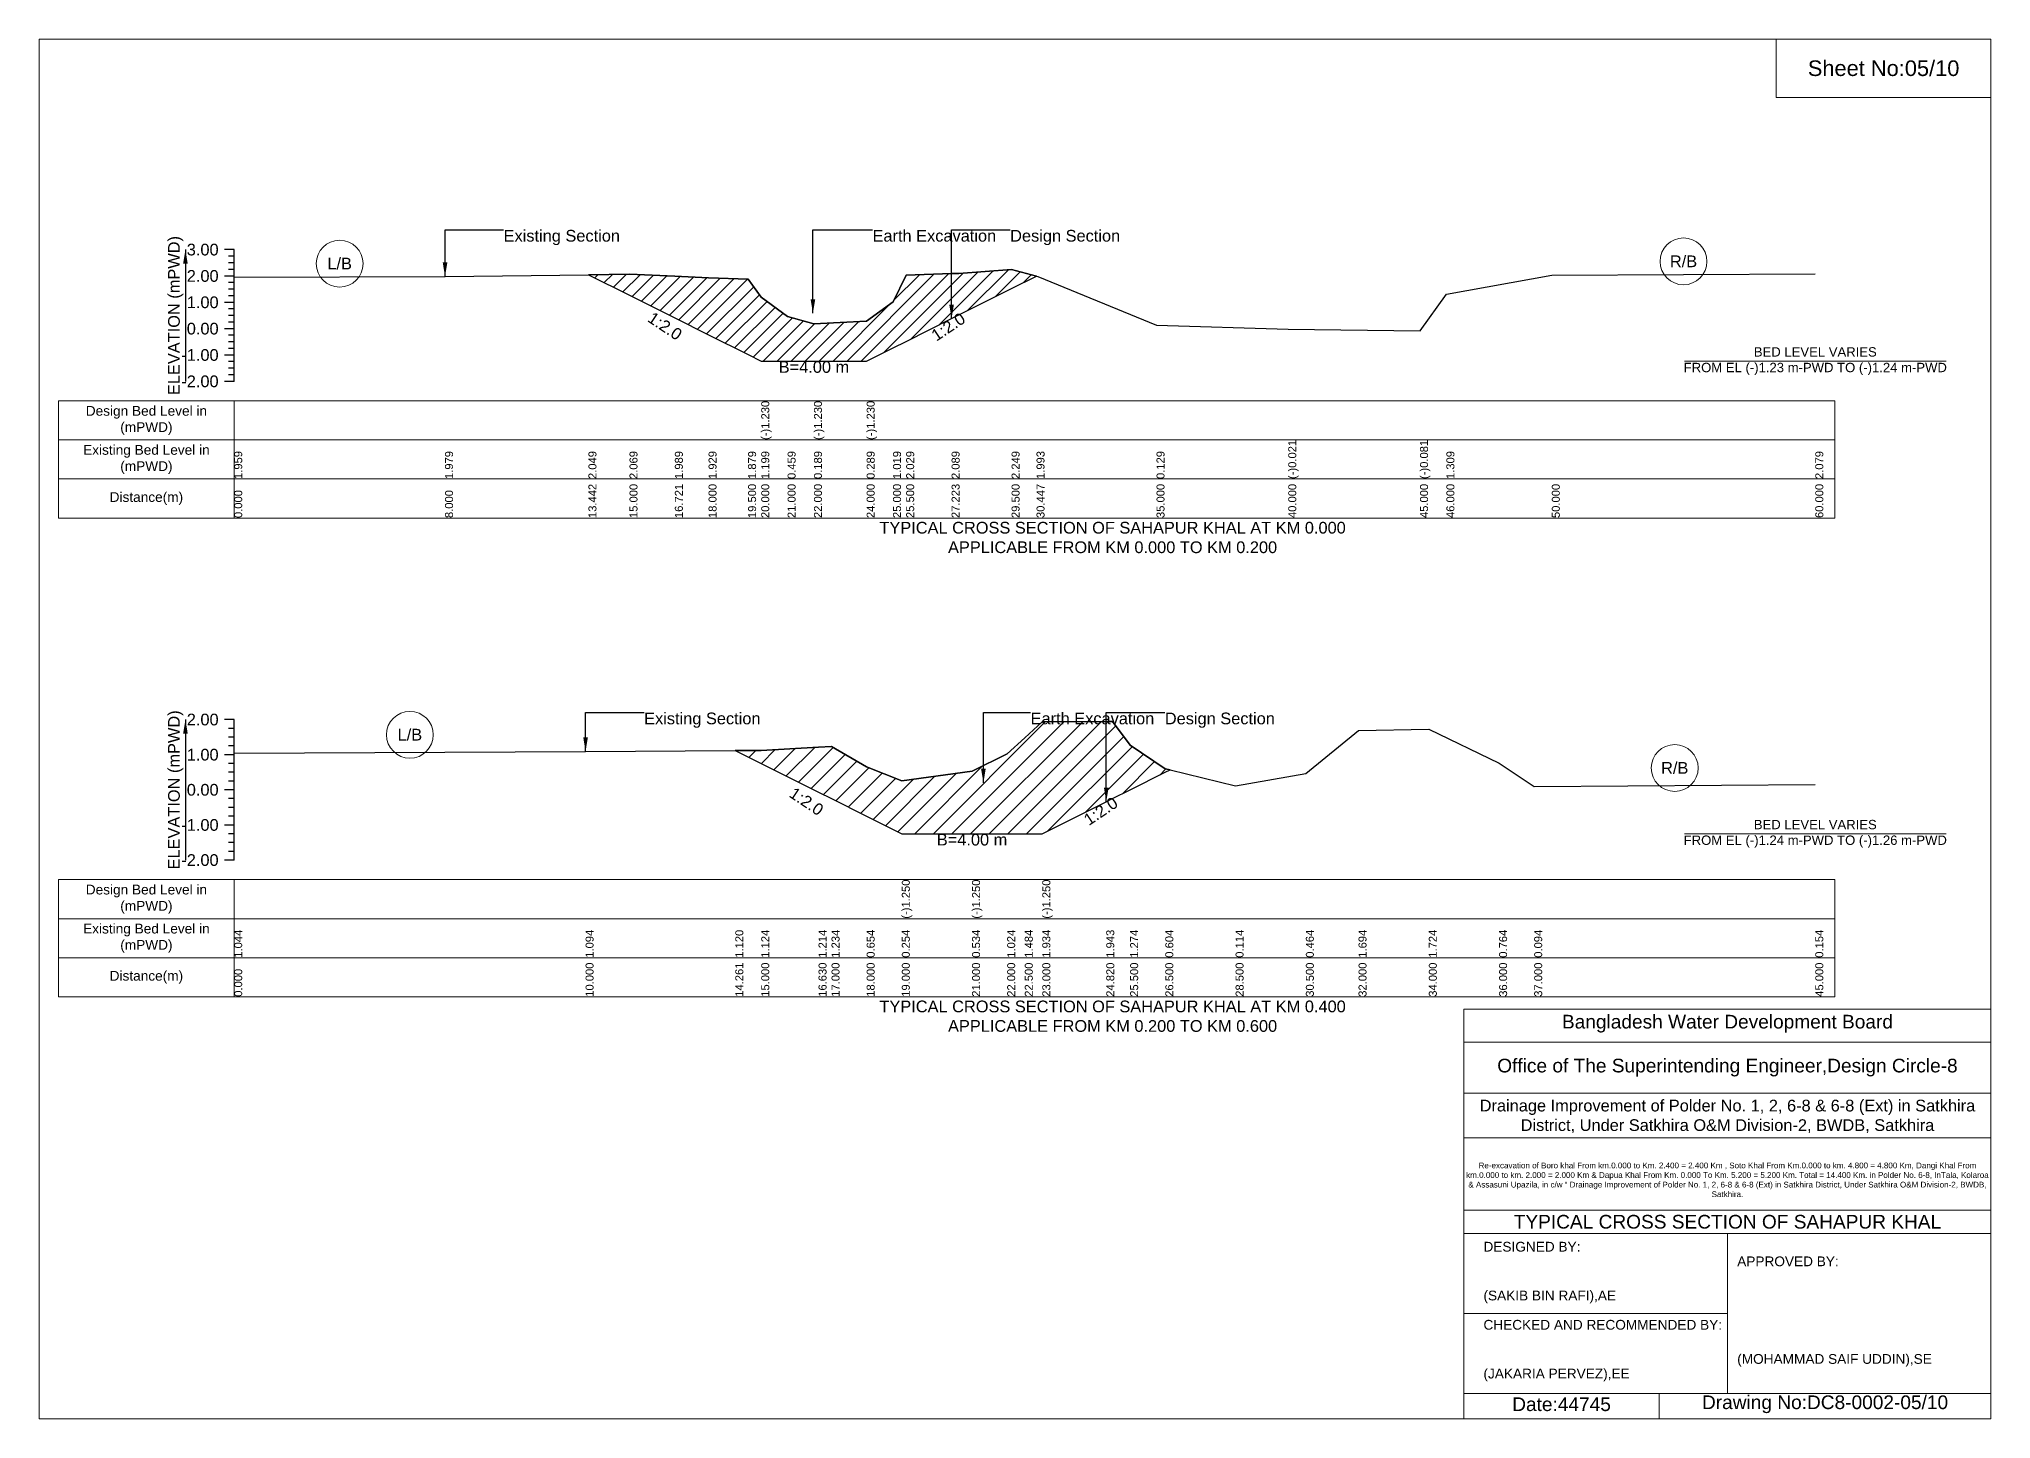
# Model space of a CAD drawing. Header units: inches. Extents: x 91000 to 208000, y -5656 to 20000.
# Drawn here: x 140000 to 148000, y 14344 to 20000 of the extents above; entities that cross this region are included whole.
import ezdxf

# ---------------------------------------------------------------- set-up
doc = ezdxf.new("R2010")
doc.units = ezdxf.units.IN
doc.header["$LTSCALE"] = 7
doc.header["$MEASUREMENT"] = 0
for name, color, linetype, lineweight in [('Cross section Data Border', 7, 'Continuous', 9), ('Cross Section Labels', 7, 'Continuous', 9), ('Existing_Bed_Level for Xsection', 7, 'Continuous', 25)]:
    doc.layers.add(name, color=color, linetype=linetype, lineweight=lineweight)
doc.styles.get("Standard").update_dxf_attribs({"font": 'arial.ttf'})
doc.dimstyles.get("Standard").update_dxf_attribs({"dimtxt": 0.18, "dimasz": 0.18, "dimexe": 0.18, "dimexo": 0.0625, "dimgap": 0.09, "dimtad": 0, "dimtih": 1, "dimtoh": 1, "dimdec": 4, "dimzin": 0, "dimdsep": 46, "dimtxsty": 'Standard', "dimcen": 0.09, "dimadec": 0, "dimazin": 0, "dimtfac": 1, "dimtdec": 4, "dimtofl": 0, "dimtmove": 0, "dimatfit": 3, "dimfxl": 1, "dimtolj": 1, "dimtzin": 0, "dimarcsym": 0})

msp = doc.modelspace()

# ---------------------------------------------------------------- hatches: boundary and pattern name
at = {"layer": 'Existing_Bed_Level for Xsection'}
h = msp.add_hatch(dxfattribs=at)
h.set_pattern_fill('ANSI31', color=256, scale=324, style=0)
h.paths.add_polyline_path([(142251.7, 19034), (142420, 18949.9), (142605.9, 18857), (142744, 18787.9), (142906, 18706.9), (142960, 18679.9), (143068, 18679.9), (143176, 18679.9), (143392, 18679.9), (143500, 18733.9), (143554, 18760.9), (143740.1, 18854), (143770, 18868.9), (143986, 18976.9), (144088.2, 19028), (143986, 19055.6), (143770, 19039.4), (143740.1, 19038.4), (143554, 19031.9), (143500, 18922.8), (143392, 18844), (143176, 18833.2), (143068, 18862.3), (142960, 18942.2), (142906, 19015.7), (142744, 19021.1), (142605.9, 19027.5), (142420, 19036.2)])
h = msp.add_hatch(dxfattribs=at)
h.set_pattern_fill('ANSI31', color=256, scale=432, style=0)
h.paths.add_polyline_path([(142853.6, 17083.7), (142960, 17030.5), (143194.8, 16913.1), (143248, 16886.5), (143392, 16814.5), (143536, 16742.5), (143824, 16742.5), (143968, 16742.5), (144040, 16742.5), (144112, 16742.5), (144374.1, 16873.5), (144400, 16886.5), (144472, 16922.5), (144616, 16994.5), (144636.1, 17004.5), (144616, 17009.4), (144472, 17105.9), (144400, 17202.4), (144374.1, 17202.3), (144112, 17201), (144040, 17136.2), (143968, 17069.9), (143824, 16999.4), (143536, 16959), (143392, 17016.6), (143248, 17100.2), (143194.8, 17097.2), (142960, 17084.3)])

# ---------------------------------------------------------------- linework, layer by layer
at = {"layer": 'Cross section Data Border'}
for points in [[(140080, 18516.7), (147360, 18516.7), (147360, 18036.7), (140080, 18036.7)], [(140080, 16554.5), (147360, 16554.5), (147360, 16074.5), (140080, 16074.5)]]:
    msp.add_lwpolyline(points, close=True, dxfattribs=at)
for points in [[(140800, 18516.7), (140800, 18036.7)], [(140080, 18356.7), (147360, 18356.7)], [(140080, 18196.7), (147360, 18196.7)], [(140800, 16554.5), (140800, 16074.5)], [(140080, 16394.5), (147360, 16394.5)], [(140080, 16234.5), (147360, 16234.5)]]:
    msp.add_lwpolyline(points, dxfattribs=at)
at = {"layer": 'Cross Section Labels'}
for points in [[(140000, 20000), (148000, 20000), (148000, 14344), (140000, 14344)], [(147120, 20000), (148000, 20000), (148000, 19760), (147120, 19760)]]:
    msp.add_lwpolyline(points, close=True, dxfattribs=at)
for points in [[(146744.2, 18679.9), (147815.8, 18679.9)], [(146744.2, 16742.5), (147815.8, 16742.5)], [(145840, 14344), (145840, 16024), (148000, 16024)], [(145840, 15888), (148000, 15888)], [(145840, 15680), (148000, 15680)], [(145840, 15496), (148000, 15496)], [(145840, 15200), (148000, 15200)], [(145840, 15104), (148000, 15104)], [(146920, 15104), (146920, 14448)], [(145840, 14776), (146920, 14776)], [(145840, 14448), (148000, 14448)], [(146640, 14448), (146640, 14344)]]:
    msp.add_lwpolyline(points, dxfattribs=at)
for centre in [(141232, 19079.4), (146740, 19088.6), (141520, 17148.4), (146704, 17012.3)]:
    msp.add_circle(centre, 96, dxfattribs=at)
at = {"layer": 'Existing_Bed_Level for Xsection'}
for points in [[(140800, 19136.7), (140760, 19136.7)], [(140800, 18596.7), (140800, 18704.7), (140800, 18812.7), (140800, 18920.7), (140800, 19028.7), (140800, 19136.7)], [(140800, 19109.7), (140776, 19109.7)], [(140800, 19082.7), (140776, 19082.7)], [(140800, 19055.7), (140776, 19055.7)], [(140800, 19024.3), (141664, 19026.5), (142251.7, 19034), (142420, 19036.2), (142605.9, 19027.5), (142744, 19021.1), (142906, 19015.7), (142960, 18942.2), (142960, 18942.2), (143068, 18862.3), (143176, 18833.2), (143176, 18833.2), (143392, 18844), (143392, 18844), (143500, 18922.8), (143554, 19031.9), (143740.1, 19038.4), (143770, 19039.4), (143986, 19055.6), (144088.2, 19028), (144094, 19026.5), (144580, 18826.7), (145120, 18810.5), (145660, 18804), (145768, 18954.1), (146200, 19031.9), (147280, 19037.3)], [(140800, 19028.7), (140760, 19028.7)], [(140800, 19001.7), (140776, 19001.7)], [(140800, 18974.7), (140776, 18974.7)], [(140800, 18920.7), (140760, 18920.7)], [(140800, 18947.7), (140776, 18947.7)], [(140800, 18893.7), (140776, 18893.7)], [(140800, 18812.7), (140760, 18812.7)], [(140800, 18866.7), (140776, 18866.7)], [(140800, 18839.7), (140776, 18839.7)], [(140800, 18785.7), (140776, 18785.7)], [(140800, 18758.7), (140776, 18758.7)], [(140800, 18731.7), (140776, 18731.7)], [(140800, 18704.7), (140760, 18704.7)], [(140800, 18677.7), (140776, 18677.7)], [(140800, 18650.7), (140776, 18650.7)], [(140800, 18596.7), (140760, 18596.7)], [(140800, 18623.7), (140776, 18623.7)], [(140800, 17210.5), (140760, 17210.5)], [(140800, 16634.5), (140800, 16778.5), (140800, 16922.5), (140800, 17066.5), (140800, 17210.5)], [(140800, 17072.8), (142240, 17080), (142853.6, 17083.7), (142960, 17084.3), (143194.8, 17097.2), (143248, 17100.2), (143392, 17016.6), (143536, 16959), (143536, 16959), (143824, 16999.4), (143824, 16999.4), (143968, 17069.9), (144040, 17136.2), (144112, 17201), (144112, 17201), (144374.1, 17202.3), (144400, 17202.4), (144472, 17105.9), (144616, 17009.4), (144636.1, 17004.5), (144904, 16938.9), (145192, 16989.3), (145408, 17166.4), (145696, 17170.7), (145984, 17032.5), (146128, 16936), (147280, 16944.6)], [(140800, 17174.5), (140776, 17174.5)], [(140800, 17138.5), (140776, 17138.5)], [(140800, 17066.5), (140760, 17066.5)], [(140800, 17102.5), (140776, 17102.5)], [(140800, 17030.5), (140776, 17030.5)], [(140800, 16994.5), (140776, 16994.5)], [(140800, 16922.5), (140760, 16922.5)], [(140800, 16958.5), (140776, 16958.5)], [(140800, 16886.5), (140776, 16886.5)], [(140800, 16850.5), (140776, 16850.5)], [(140800, 16814.5), (140776, 16814.5)], [(140800, 16778.5), (140760, 16778.5)], [(140800, 16742.5), (140776, 16742.5)], [(140800, 16706.5), (140776, 16706.5)], [(140800, 16670.5), (140776, 16670.5)], [(140800, 16634.5), (140760, 16634.5)]]:
    msp.add_lwpolyline(points, dxfattribs=at)
for points in [[(142251.7, 19034), (142420, 18949.9), (142605.9, 18857), (142744, 18787.9), (142906, 18706.9), (142960, 18679.9), (142960, 18679.9), (143068, 18679.9), (143176, 18679.9), (143176, 18679.9), (143392, 18679.9), (143392, 18679.9), (143500, 18733.9), (143554, 18760.9), (143740.1, 18854), (143770, 18868.9), (143986, 18976.9), (144088.2, 19028), (144088.2, 19028), (144088.2, 19028), (143986, 19055.6), (143770, 19039.4), (143740.1, 19038.4), (143554, 19031.9), (143500, 18922.8), (143392, 18844), (143392, 18844), (143176, 18833.2), (143176, 18833.2), (143068, 18862.3), (142960, 18942.2), (142960, 18942.2), (142906, 19015.7), (142744, 19021.1), (142605.9, 19027.5), (142420, 19036.2)], [(142853.6, 17083.7), (142853.6, 17083.7), (142960, 17030.5), (143194.8, 16913.1), (143248, 16886.5), (143392, 16814.5), (143536, 16742.5), (143536, 16742.5), (143824, 16742.5), (143824, 16742.5), (143968, 16742.5), (144040, 16742.5), (144112, 16742.5), (144112, 16742.5), (144374.1, 16873.5), (144400, 16886.5), (144472, 16922.5), (144616, 16994.5), (144636.1, 17004.5), (144616, 17009.4), (144472, 17105.9), (144400, 17202.4), (144374.1, 17202.3), (144112, 17201), (144112, 17201), (144040, 17136.2), (143968, 17069.9), (143824, 16999.4), (143824, 16999.4), (143536, 16959), (143536, 16959), (143392, 17016.6), (143248, 17100.2), (143194.8, 17097.2), (142960, 17084.3), (142853.6, 17083.7)]]:
    msp.add_lwpolyline(points, close=True, dxfattribs=at)

# ---------------------------------------------------------------- texts
at = {"layer": 'Cross section Data Border', "char_height": 40, "width": 640, "attachment_point": 5}
for s, insert in [('Design Bed Level in (mPWD)', (140440, 18436.7)), ('Existing Bed Level in (mPWD)', (140440, 18276.7)), ('Distance(m)', (140440, 18116.7)), ('Design Bed Level in (mPWD)', (140440, 16474.5)), ('Existing Bed Level in (mPWD)', (140440, 16314.5)), ('Distance(m)', (140440, 16154.5))]:
    msp.add_mtext(s, dxfattribs=dict(at, insert=insert))
at = {"layer": 'Cross Section Labels'}
for s, insert, char_height, attachment_point in [('Sheet No:05/10', (147560, 19880), 64, 5), ('Existing Section', (141904, 19217.7), 48, 1), ('Earth Excavation', (143416, 19217.7), 48, 1), ('Design Section', (143980.1, 19217.7), 48, 1), ('L/B', (141232, 19079.4), 48, 5), ('R/B', (146740, 19088.6), 48, 5), ('BED LEVEL VARIES ^JFROM EL (-)1.23 m-PWD TO (-)1.24 m-PWD', (147280, 18679.9), 38.4, 5), ('B=4.00 m', (143176, 18679.9), 48, 2), ('TYPICAL CROSS SECTION OF SAHAPUR KHAL AT KM 0.000^JAPPLICABLE FROM KM 0.000 TO KM 0.200', (144400, 17956.7), 48, 5), ('Existing Section', (142480, 17239.3), 48, 1), ('Earth Excavation', (144064, 17239.3), 48, 1), ('Design Section', (144614.1, 17239.3), 48, 1), ('L/B', (141520, 17148.4), 48, 5), ('R/B', (146704, 17012.3), 48, 5), ('BED LEVEL VARIES ^JFROM EL (-)1.24 m-PWD TO (-)1.26 m-PWD', (147280, 16742.5), 38.4, 5), ('B=4.00 m', (143824, 16742.5), 48, 2), ('TYPICAL CROSS SECTION OF SAHAPUR KHAL AT KM 0.400^JAPPLICABLE FROM KM 0.200 TO KM 0.600', (144400, 15994.5), 48, 5), ('Bangladesh Water Development Board', (146920, 15964), 56, 5), ('Office of The Superintending Engineer,Design Circle-8', (146920, 15784), 56, 5)]:
    msp.add_mtext(s, dxfattribs=dict(at, insert=insert, char_height=char_height, attachment_point=attachment_point))
at = {"layer": 'Cross Section Labels', "char_height": 48, "attachment_point": 2}
for insert, rotation in [((142578.9, 18843.5), 326.30993), ((143713.1, 18840.5), 33.69007), ((143158.8, 16895.1), 326.30993), ((144338.1, 16855.5), 33.69007)]:
    msp.add_mtext('1:2.0', dxfattribs=dict(at, insert=insert, rotation=rotation))
at = {"layer": 'Cross Section Labels'}
for s, insert, char_height, width, attachment_point in [('Drainage Improvement of Polder No. 1, 2, 6-8 & 6-8 (Ext) in Satkhira District, Under Satkhira O&M Division-2, BWDB, Satkhira', (146920, 15584), 48, 2240, 5), ('Re-excavation of Boro khal From km.0.000 to Km. 2.400 = 2.400 Km , Soto Khal From Km.0.000 to km. 4.800 = 4.800 Km, Dangi Khal From km.0.000 to km. 2.000 = 2.000 Km & Dapua Khal From Km. 0.000 To Km. 5.200 = 5.200 Km. Total = 14.400 Km. in Polder No. 6-8, InTala, Kolaroa & Assasuni Upazila, in c/w “ Drainage Improvement of Polder No. 1, 2, 6-8 & 6-8 (Ext) in Satkhira District, Under Satkhira O&M Division-2, BWDB, Satkhira.', (146920, 15324), 23.565, 2160, 5), ('TYPICAL CROSS SECTION OF SAHAPUR KHAL', (146920, 15152), 56, 2240, 5), ('DESIGNED BY:^J^J^J(SAKIB BIN RAFI),AE', (145920, 14944), 40, 1120, 4), ('APPROVED BY:^J^J^J^J^J^J(MOHAMMAD SAIF UDDIN),SE', (146960, 14784), 40, 1120, 4), ('CHECKED AND RECOMMENDED BY:^J^J^J(JAKARIA PERVEZ),EE', (145920, 14624), 40, 1120, 4), ('Date:44745', (146240, 14404), 56, 1120, 5), ('Drawing No:DC8-0002-05/10', (147320, 14404), 56, 1760, 5)]:
    msp.add_mtext(s, dxfattribs=dict(at, insert=insert, char_height=char_height, width=width, attachment_point=attachment_point))
at = {"layer": 'Existing_Bed_Level for Xsection', "rotation": 90}
for s, insert, char_height, attachment_point in [('ELEVATION (mPWD)', (140560, 18866.7), 48, 5), ('(-)1.230', (142960, 18356.7), 32.8, 1), ('(-)1.230', (143176, 18356.7), 32.8, 1), ('(-)1.230', (143392, 18356.7), 32.8, 1), ('(-)0.021', (145120, 18196.7), 32.8, 1), ('(-)0.081', (145660, 18196.7), 32.8, 1), ('1.959', (140800, 18196.7), 32.8, 1), ('1.979', (141664, 18196.7), 32.8, 1), ('2.049', (142251.7, 18196.7), 32.8, 1), ('2.069', (142420, 18196.7), 32.8, 1), ('1.989', (142605.9, 18196.7), 32.8, 1), ('1.929', (142744, 18196.7), 32.8, 1), ('1.879', (142906, 18196.7), 32.8, 1), ('1.199', (142960, 18196.7), 32.8, 1), ('0.459', (143068, 18196.7), 32.8, 1), ('0.189', (143176, 18196.7), 32.8, 1), ('0.289', (143392, 18196.7), 32.8, 1), ('1.019', (143500, 18196.7), 32.8, 1), ('2.029', (143554, 18196.7), 32.8, 1), ('2.089', (143740.1, 18196.7), 32.8, 1), ('2.249', (143986, 18196.7), 32.8, 1), ('1.993', (144088.2, 18196.7), 32.8, 1), ('0.129', (144580, 18196.7), 32.8, 1), ('1.309', (145768, 18196.7), 32.8, 1), ('2.079', (147280, 18196.7), 32.8, 1), ('13.442', (142251.7, 18036.7), 32.8, 1), ('15.000', (142420, 18036.7), 32.8, 1), ('16.721', (142605.9, 18036.7), 32.8, 1), ('18.000', (142744, 18036.7), 32.8, 1), ('19.500', (142906, 18036.7), 32.8, 1), ('20.000', (142960, 18036.7), 32.8, 1), ('21.000', (143068, 18036.7), 32.8, 1), ('22.000', (143176, 18036.7), 32.8, 1), ('24.000', (143392, 18036.7), 32.8, 1), ('25.000', (143500, 18036.7), 32.8, 1), ('25.500', (143554, 18036.7), 32.8, 1), ('27.223', (143740.1, 18036.7), 32.8, 1), ('29.500', (143986, 18036.7), 32.8, 1), ('30.447', (144088.2, 18036.7), 32.8, 1), ('35.000', (144580, 18036.7), 32.8, 1), ('40.000', (145120, 18036.7), 32.8, 1), ('45.000', (145660, 18036.7), 32.8, 1), ('46.000', (145768, 18036.7), 32.8, 1), ('50.000', (146200, 18036.7), 32.8, 1), ('60.000', (147280, 18036.7), 32.8, 1), ('0.000', (140800, 18036.7), 32.8, 1), ('8.000', (141664, 18036.7), 32.8, 1), ('ELEVATION (mPWD)', (140560, 16922.5), 48, 5), ('(-)1.250', (143536, 16394.5), 32.8, 1), ('(-)1.250', (143824, 16394.5), 32.8, 1), ('(-)1.250', (144112, 16394.5), 32.8, 1), ('1.044', (140800, 16234.5), 32.8, 1), ('1.094', (142240, 16234.5), 32.8, 1), ('1.120', (142853.6, 16234.5), 32.8, 1), ('1.124', (142960, 16234.5), 32.8, 1), ('1.214', (143194.8, 16234.5), 32.8, 1), ('1.234', (143248, 16234.5), 32.8, 1), ('0.654', (143392, 16234.5), 32.8, 1), ('0.254', (143536, 16234.5), 32.8, 1), ('0.534', (143824, 16234.5), 32.8, 1), ('1.024', (143968, 16234.5), 32.8, 1), ('1.484', (144040, 16234.5), 32.8, 1), ('1.934', (144112, 16234.5), 32.8, 1), ('1.943', (144374.1, 16234.5), 32.8, 1), ('1.274', (144472, 16234.5), 32.8, 1), ('0.604', (144616, 16234.5), 32.8, 1), ('0.114', (144904, 16234.5), 32.8, 1), ('0.464', (145192, 16234.5), 32.8, 1), ('1.694', (145408, 16234.5), 32.8, 1), ('1.724', (145696, 16234.5), 32.8, 1), ('0.764', (145984, 16234.5), 32.8, 1), ('0.094', (146128, 16234.5), 32.8, 1), ('0.154', (147280, 16234.5), 32.8, 1), ('0.000', (140800, 16074.5), 32.8, 1), ('10.000', (142240, 16074.5), 32.8, 1), ('14.261', (142853.6, 16074.5), 32.8, 1), ('15.000', (142960, 16074.5), 32.8, 1), ('16.630', (143194.8, 16074.5), 32.8, 1), ('17.000', (143248, 16074.5), 32.8, 1), ('18.000', (143392, 16074.5), 32.8, 1), ('19.000', (143536, 16074.5), 32.8, 1), ('21.000', (143824, 16074.5), 32.8, 1), ('22.000', (143968, 16074.5), 32.8, 1), ('22.500', (144040, 16074.5), 32.8, 1), ('23.000', (144112, 16074.5), 32.8, 1), ('24.820', (144374.1, 16074.5), 32.8, 1), ('25.500', (144472, 16074.5), 32.8, 1), ('26.500', (144616, 16074.5), 32.8, 1), ('28.500', (144904, 16074.5), 32.8, 1), ('30.500', (145192, 16074.5), 32.8, 1), ('32.000', (145408, 16074.5), 32.8, 1), ('34.000', (145696, 16074.5), 32.8, 1), ('36.000', (145984, 16074.5), 32.8, 1), ('37.000', (146128, 16074.5), 32.8, 1), ('45.000', (147280, 16074.5), 32.8, 1)]:
    msp.add_mtext(s, dxfattribs=dict(at, insert=insert, char_height=char_height, attachment_point=attachment_point))
at = {"layer": 'Existing_Bed_Level for Xsection', "char_height": 48, "attachment_point": 6}
for s, insert in [('3.00', (140736, 19136.7)), ('2.00', (140736, 19028.7)), ('1.00', (140736, 18920.7)), ('0.00', (140736, 18812.7)), ('-1.00', (140736, 18704.7)), ('-2.00', (140736, 18596.7)), ('2.00', (140736, 17210.5)), ('1.00', (140736, 17066.5)), ('0.00', (140736, 16922.5)), ('-1.00', (140736, 16778.5)), ('-2.00', (140736, 16634.5))]:
    msp.add_mtext(s, dxfattribs=dict(at, insert=insert))

# ---------------------------------------------------------------- leaders
at = {"layer": 'Cross Section Labels', "annotation_type": 0, "has_hookline": 1, "hookline_direction": 0}
for points, text_width in [([(141664, 19026.5), (141664, 19217.7), (141903.9, 19217.7)], 467.2), ([(143171.7, 18875.9), (143171.7, 19217.7), (143415.9, 19217.7)], 497), ([(143740.1, 18854), (143740.1, 19217.7), (143980, 19217.7)], 441.2), ([(142240, 17080), (142240, 17239.3), (142479.9, 17239.3)], 467.2), ([(143870.5, 16951.3), (143870.5, 17239.3), (144063.9, 17239.3)], 497), ([(144374.1, 16873.5), (144374.1, 17239.3), (144614, 17239.3)], 441.2)]:
    msp.add_leader(points, dimstyle='Standard', override={"dimasz": 57.6}, dxfattribs=dict(at, text_width=text_width))
at = {"layer": 'Existing_Bed_Level for Xsection'}
for points in [[(140600, 19136.7), (140600, 18596.7)], [(140600, 17210.5), (140600, 16634.5)]]:
    msp.add_leader(points, dimstyle='Standard', override={"dimasz": 57.6}, dxfattribs=at)

doc.saveas('drawing.dxf')
